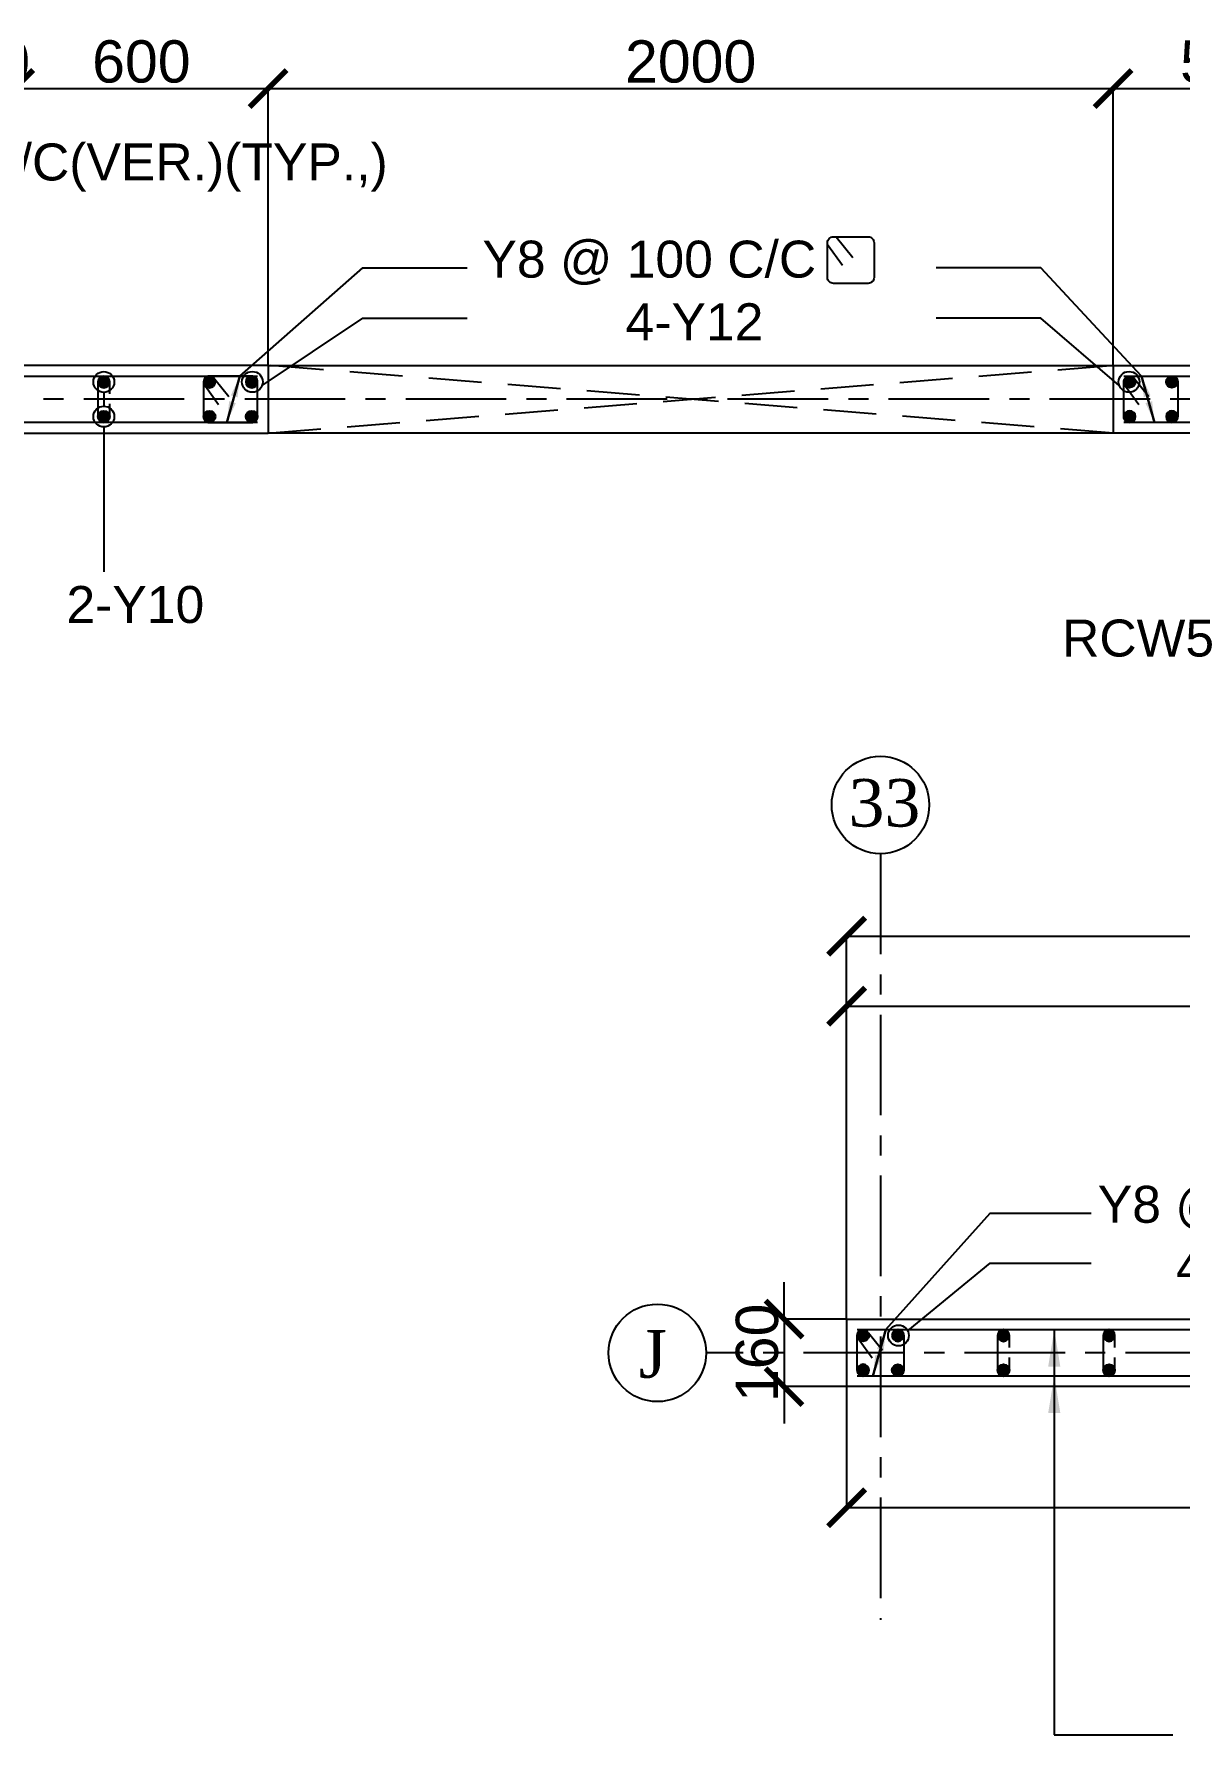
# Model space of a CAD drawing. Header units: inches. Extents: x 200139 to 352388, y -289304 to -188971.
# Drawn here: x 254036 to 264885, y -245102 to -228995 of the extents above; entities that cross this region are included whole.
import ezdxf

# ---------------------------------------------------------------- set-up
doc = ezdxf.new("R2010")
doc.units = ezdxf.units.IN
doc.header["$MEASUREMENT"] = 0
doc.linetypes.add('CENTER', pattern=[50.8, 31.75, -6.35, 6.35, -6.35])
doc.linetypes.add('Hidden', pattern=[3, 2, -1])
for name, color, linetype in [('160 WALL OPEING', 1, 'Continuous'), ('5', 2, 'Continuous'), ('ARROW', 5, 'Continuous'), ('DIM', 251, 'Continuous'), ('GIRD CIR', 1, 'Continuous'), ('GIRD TEXT', 4, 'Continuous'), ('GRID', 8, 'CENTER'), ('LINKS', 3, 'Continuous'), ('OPENING', 1, 'Continuous'), ('SHEAR WALL', 6, 'Continuous'), ('STRRIUPS', 6, 'Continuous'), ('Ttxt', 3, 'Continuous')]:
    doc.layers.add(name, color=color, linetype=linetype)
doc.layers.add('Tex', color=3, linetype='Continuous', lineweight=13)
doc.styles.add('Arial', font='arial.ttf', dxfattribs={"height": 400})
doc.styles.add('T200', font='sanss___.ttf', dxfattribs={"height": 250})
doc.styles.add('T400', font='romantic.ttf')
doc.dimstyles.new('SCALE-25', dxfattribs={"dimtxt": 400, "dimasz": 350, "dimexe": 0, "dimexo": 0, "dimgap": 50, "dimtad": 1, "dimdec": 0, "dimlfac": 0.25, "dimzin": 0, "dimdsep": 46, "dimtxsty": 'Arial', "dimblk": 'ARCHTICK', "dimcen": 0, "dimclrd": 5, "dimclre": 8, "dimclrt": 1, "dimadec": 0, "dimazin": 0, "dimtfac": 1, "dimtdec": 0, "dimtix": 1, "dimtmove": 2, "dimatfit": 3, "dimfxl": 0, "dimtolj": 1, "dimtzin": 0, "dimlwd": -1, "dimarcsym": 0})
doc.dimstyles.new('T200', dxfattribs={"dimtxt": 300, "dimasz": 150, "dimexe": 0, "dimexo": 0, "dimgap": 5, "dimtad": 1, "dimdec": 0, "dimrnd": 5, "dimzin": 0, "dimdsep": 46, "dimtxsty": 'T200', "dimblk": 'ARCHTICK', "dimcen": 300, "dimclrd": 5, "dimclre": 252, "dimclrt": 1, "dimadec": 0, "dimazin": 0, "dimtfac": 50, "dimtdec": 0, "dimtofl": 0, "dimtmove": 2, "dimatfit": 3, "dimfxl": 1, "dimtolj": 1, "dimtzin": 0, "dimarcsym": 2})

# ---------------------------------------------------------------- blocks, each defined once
blk = doc.blocks.new('_ARCHTICK')
at = {"color": 0, "linetype": 'ByBlock', "const_width": 0.15}
blk.add_lwpolyline([(-0.5, -0.5), (0.5, 0.5)], dxfattribs=at)
blk = doc.blocks.new('*D76')
at = {"layer": 'Defpoints', "color": 0}
for p in [(253852, -229511), (253212, -232133, 59), (253852, -232133, 59)]:
    blk.add_point(p, dxfattribs=at)
at = {"layer": 'DIM', "color": 5}
for p, q in [((253212, -229511), (252862, -229511)), ((253212, -229511), (253852, -229511)), ((253852, -229511), (254202, -229511))]:
    blk.add_line(p, q, dxfattribs=at)
at = {"layer": 'DIM', "color": 8, "lineweight": -2}
for p, q in [((253212, -232133), (253212, -229511)), ((253852, -232133), (253852, -229511))]:
    blk.add_line(p, q, dxfattribs=at)
at = {"layer": 'DIM', "color": 5, "xscale": 350, "yscale": 350, "zscale": 350}
blk.add_blockref('_ARCHTICK', (253212, -229511), dxfattribs=at)
at = {"layer": 'DIM', "color": 5, "xscale": 350, "yscale": 350, "zscale": 350, "rotation": 180}
blk.add_blockref('_ARCHTICK', (253852, -229511), dxfattribs=at)
at = {"layer": 'DIM', "color": 1, "insert": (253532, -229257), "char_height": 400, "attachment_point": 5, "style": 'Arial'}
blk.add_mtext('\\A1;160', dxfattribs=at)
blk = doc.blocks.new('ARCHTICK')
at = {"color": 0, "const_width": 0.15}
blk.add_lwpolyline([(-0.5, -0.5), (0.5, 0.5)], dxfattribs=at)
blk = doc.blocks.new('*D77')
at = {"layer": 'Defpoints', "color": 0}
for p in [(256252, -229511), (253852, -232133, 59), (256252, -232133, 59)]:
    blk.add_point(p, dxfattribs=at)
at = {"layer": 'DIM', "color": 8, "lineweight": -2}
for p, q in [((253852, -232133), (253852, -229511)), ((256252, -232133), (256252, -229511))]:
    blk.add_line(p, q, dxfattribs=at)
at = {"layer": 'DIM', "color": 5}
blk.add_line((253852, -229511), (256252, -229511), dxfattribs=at)
at = {"layer": 'DIM', "color": 5, "xscale": 350, "yscale": 350, "zscale": 350, "rotation": 180}
blk.add_blockref('_ARCHTICK', (253852, -229511), dxfattribs=at)
at = {"layer": 'DIM', "color": 5, "xscale": 350, "yscale": 350, "zscale": 350}
blk.add_blockref('_ARCHTICK', (256252, -229511), dxfattribs=at)
at = {"layer": 'DIM', "color": 1, "insert": (255052, -229257), "char_height": 400, "attachment_point": 5, "style": 'Arial'}
blk.add_mtext('\\A1;600', dxfattribs=at)
blk = doc.blocks.new('*D78')
at = {"layer": 'Defpoints', "color": 0}
for p in [(264252, -229511), (256252, -232133, 59), (264252, -232133, 59)]:
    blk.add_point(p, dxfattribs=at)
at = {"layer": 'DIM', "color": 8, "lineweight": -2}
for p, q in [((256252, -232133), (256252, -229511)), ((264252, -232133), (264252, -229511))]:
    blk.add_line(p, q, dxfattribs=at)
at = {"layer": 'DIM', "color": 5}
blk.add_line((256252, -229511), (264252, -229511), dxfattribs=at)
at = {"layer": 'DIM', "color": 5, "xscale": 350, "yscale": 350, "zscale": 350, "rotation": 180}
blk.add_blockref('_ARCHTICK', (256252, -229511), dxfattribs=at)
at = {"layer": 'DIM', "color": 5, "xscale": 350, "yscale": 350, "zscale": 350}
blk.add_blockref('_ARCHTICK', (264252, -229511), dxfattribs=at)
at = {"layer": 'DIM', "color": 1, "insert": (260252, -229257), "char_height": 400, "attachment_point": 5, "style": 'Arial'}
blk.add_mtext('\\A1;2000', dxfattribs=at)
blk = doc.blocks.new('*D79')
at = {"layer": 'Defpoints', "color": 0}
for p in [(266452, -229511), (264252, -232133, 59), (266452, -232133, 59)]:
    blk.add_point(p, dxfattribs=at)
at = {"layer": 'DIM', "color": 8, "lineweight": -2}
for p, q in [((264252, -232133), (264252, -229511)), ((266452, -232133), (266452, -229511))]:
    blk.add_line(p, q, dxfattribs=at)
at = {"layer": 'DIM', "color": 5}
blk.add_line((264252, -229511), (266452, -229511), dxfattribs=at)
at = {"layer": 'DIM', "color": 5, "xscale": 350, "yscale": 350, "zscale": 350, "rotation": 180}
blk.add_blockref('_ARCHTICK', (264252, -229511), dxfattribs=at)
at = {"layer": 'DIM', "color": 5, "xscale": 350, "yscale": 350, "zscale": 350}
blk.add_blockref('_ARCHTICK', (266452, -229511), dxfattribs=at)
at = {"layer": 'DIM', "color": 1, "insert": (265352, -229257), "char_height": 400, "attachment_point": 5, "style": 'Arial'}
blk.add_mtext('\\A1;550', dxfattribs=at)
blk = doc.blocks.new('R1')
at = {"layer": '5'}
h = blk.add_hatch(color=256, dxfattribs=at)
edge = h.paths.add_edge_path()
edge.add_arc((0, 0), 69.6, 0, 360)
at = {"layer": '5', "color": 6}
blk.add_circle((0, 0), 69.6, dxfattribs=at)
blk = doc.blocks.new('A$C5C0C2414')
at = {"layer": 'STRRIUPS', "ltscale": 0.2}
for p, q in [((0, 0), (158, -194)), ((-81, -72), (61, -268))]:
    blk.add_line(p, q, dxfattribs=at)
blk.add_lwpolyline([(304, -440), (-26, -440, -0.414214), (-81, -385), (-81, -55, -0.414214), (-26, 0), (304, 0, -0.414214), (359, -55), (359, -385, -0.414214)], format="xyb", close=True, dxfattribs=at)
blk = doc.blocks.new('*D118')
at = {"layer": 'Defpoints', "color": 0}
for p in [(261729, -241803, -59), (274369, -241803, -59), (261729, -242950)]:
    blk.add_point(p, dxfattribs=at)
at = {"layer": 'DIM', "color": 8, "lineweight": -2}
for p, q in [((261729, -241803), (261729, -242950)), ((274369, -241803), (274369, -242950))]:
    blk.add_line(p, q, dxfattribs=at)
at = {"layer": 'DIM', "color": 5}
blk.add_line((274369, -242950), (261729, -242950), dxfattribs=at)
at = {"layer": 'DIM', "color": 5, "xscale": 350, "yscale": 350, "zscale": 350, "rotation": 180}
blk.add_blockref('_ARCHTICK', (261729, -242950), dxfattribs=at)
at = {"layer": 'DIM', "color": 5, "xscale": 350, "yscale": 350, "zscale": 350}
blk.add_blockref('_ARCHTICK', (274369, -242950), dxfattribs=at)
blk = doc.blocks.new('*D119')
at = {"layer": 'Defpoints', "color": 0}
for p in [(269969, -238200), (269969, -238989, 15), (261729, -241163, 15)]:
    blk.add_point(p, dxfattribs=at)
at = {"layer": 'DIM', "color": 8, "lineweight": -2}
for p, q in [((261729, -241163), (261729, -238200)), ((269969, -238989), (269969, -238200))]:
    blk.add_line(p, q, dxfattribs=at)
at = {"layer": 'DIM', "color": 5}
blk.add_line((261729, -238200), (269969, -238200), dxfattribs=at)
at = {"layer": 'DIM', "color": 5, "xscale": 350, "yscale": 350, "zscale": 350, "rotation": 180}
blk.add_blockref('_ARCHTICK', (261729, -238200), dxfattribs=at)
at = {"layer": 'DIM', "color": 5, "xscale": 350, "yscale": 350, "zscale": 350}
blk.add_blockref('_ARCHTICK', (269969, -238200), dxfattribs=at)
at = {"layer": 'DIM', "color": 1, "insert": (265849, -237946), "char_height": 400, "attachment_point": 5, "style": 'Arial'}
blk.add_mtext('\\A1;2060', dxfattribs=at)
blk = doc.blocks.new('*D125')
at = {"layer": 'Defpoints', "color": 0}
for p in [(281102, -237538), (281102, -238989), (261729, -241163, 15)]:
    blk.add_point(p, dxfattribs=at)
at = {"layer": 'DIM', "color": 8, "lineweight": -2}
for p, q in [((261729, -241163), (261729, -237538)), ((281102, -238989), (281102, -237538))]:
    blk.add_line(p, q, dxfattribs=at)
at = {"layer": 'DIM', "color": 5}
blk.add_line((261729, -237538), (281102, -237538), dxfattribs=at)
at = {"layer": 'DIM', "color": 5, "xscale": 350, "yscale": 350, "zscale": 350, "rotation": 180}
blk.add_blockref('_ARCHTICK', (261729, -237538), dxfattribs=at)
at = {"layer": 'DIM', "color": 5, "xscale": 350, "yscale": 350, "zscale": 350}
blk.add_blockref('_ARCHTICK', (281102, -237538), dxfattribs=at)
at = {"layer": 'DIM', "color": 1, "insert": (271416, -237284), "char_height": 400, "attachment_point": 5, "style": 'Arial'}
blk.add_mtext('\\A1;4843', dxfattribs=at)
blk = doc.blocks.new('*D126')
at = {"layer": 'Defpoints', "color": 0}
for p in [(261729, -241163, 15), (261136, -241803), (261729, -241803, 15)]:
    blk.add_point(p, dxfattribs=at)
at = {"layer": 'DIM', "color": 5}
for p, q in [((261136, -241163), (261136, -240813)), ((261136, -241163), (261136, -241803)), ((261136, -241803), (261136, -242153))]:
    blk.add_line(p, q, dxfattribs=at)
at = {"layer": 'DIM', "color": 8, "lineweight": -2}
for p, q in [((261729, -241163), (261136, -241163)), ((261729, -241803), (261136, -241803))]:
    blk.add_line(p, q, dxfattribs=at)
at = {"layer": 'DIM', "color": 5, "xscale": 350, "yscale": 350, "zscale": 350}
for p, rotation in [((261136, -241163), 270), ((261136, -241803), 90)]:
    blk.add_blockref('_ARCHTICK', p, dxfattribs=dict(at, rotation=rotation))
at = {"layer": 'DIM', "color": 1, "insert": (260882, -241483), "char_height": 400, "attachment_point": 5, "rotation": 90, "style": 'Arial'}
blk.add_mtext('\\A1;160', dxfattribs=at)

msp = doc.modelspace()

# ---------------------------------------------------------------- linework, layer by layer
at = {"layer": '160 WALL OPEING', "linetype": 'Hidden', "ltscale": 250}
for p, q in [((256252.3, -232772.9, 59), (264252.3, -232132.9, 59)), ((264252.3, -232772.9, 59), (256252.3, -232132.9))]:
    msp.add_line(p, q, dxfattribs=at)
at = {"layer": '5'}
for points, elevation in [([(249612.3, -232232.9), (256152.3, -232232.9)], 59), ([(264352.3, -232232.9), (269192.3, -232232.9)], 59), ([(256152.3, -232672.9), (249612.3, -232672.9)], 59), ([(269192.3, -232672.9), (264352.3, -232672.9)], 59), ([(261829.2, -241263.1), (272675.7, -241263.1)], 14.7), ([(272675.7, -241703.1), (261829.2, -241703.1)], 14.7)]:
    msp.add_lwpolyline(points, dxfattribs=dict(at, elevation=elevation))
at = {"layer": 'ARROW'}
for p, q in [((254696.6, -232387.7, 59), (254696.6, -232518.7, 59)), ((254696.6, -232715.7, 59), (254696.6, -234087.1, 59))]:
    msp.add_line(p, q, dxfattribs=at)
for points, elevation in [([(255984.5, -232232.9), (257147.4, -231208.7), (258137.6, -231208.7)], 0), ([(264520, -232232.9), (263566.6, -231208.7), (262576.4, -231208.7)], 0), ([(256194.7, -232322.8), (257147.4, -231685.1), (258137.6, -231685.1)], 0), ([(264309.9, -232322.8), (263566.6, -231685.1), (262576.4, -231685.1)], 0), ([(262101.4, -241263.1), (263087.6, -240159), (264045.1, -240159)], 14.8), ([(262311.6, -241273), (263087.6, -240635.3), (264045.1, -240635.3)], 14.8)]:
    msp.add_lwpolyline(points, dxfattribs=dict(at, elevation=elevation))
for centre in [(254696.6, -232289.2, 59), (256102.3, -232288.6, 0), (264402.3, -232288.6, 0), (254696.6, -232617.2, 59), (262219.2, -241318.8, 14.8)]:
    msp.add_circle(centre, 98.5, dxfattribs=at)
at = {"layer": 'GIRD CIR'}
for centre in [(262049.2, -236295, 14.7), (259937, -241483.1, 14.7)]:
    msp.add_circle(centre, 461.7, dxfattribs=at)
at = {"layer": 'GRID', "ltscale": 30}
for p, q in [((282890.6, -232452.9, 59), (203229.3, -232452.9, 59)), ((262049.2, -236756.8, 14.7), (262049.2, -244012.3, 14.7)), ((282084.8, -241483.1, 14.7), (260398.8, -241483.1, 14.7))]:
    msp.add_line(p, q, dxfattribs=at)
at = {"layer": 'LINKS'}
for points, elevation in [([(254752.3, -232401.2), (254752.3, -232288.6, 1), (254640.9, -232288.6), (254640.9, -232617.2, 1), (254752.3, -232617.2), (254752.3, -232497.7)], 59), ([(263269.2, -241431.4), (263269.2, -241318.8, 1), (263157.8, -241318.8), (263157.8, -241647.4, 1), (263269.2, -241647.4), (263269.2, -241527.9)], 14.7), ([(264269.2, -241431.4), (264269.2, -241318.8, 1), (264157.8, -241318.8), (264157.8, -241647.4, 1), (264269.2, -241647.4), (264269.2, -241527.9)], 14.7)]:
    msp.add_lwpolyline(points, format="xyb", dxfattribs=dict(at, elevation=elevation))
at = {"layer": 'OPENING', "color": 1, "elevation": 59}
for points in [[(256252.3, -232132.9), (264252.3, -232132.9)], [(264252.3, -232772.9), (264252.3, -232772.9), (256252.3, -232772.9)]]:
    msp.add_lwpolyline(points, dxfattribs=at)
at = {"layer": 'SHEAR WALL', "color": 4}
for p, q in [((256252.3, -232132.9), (256252.3, -232772.9, 59)), ((264252.3, -232132.9, 59), (264252.3, -232772.9, 59))]:
    msp.add_line(p, q, dxfattribs=at)
for points, elevation in [([(256252.3, -232132.9), (253852.3, -232132.9)], 59), ([(264252.3, -232132.9), (264252.3, -232132.9), (266452.3, -232132.9)], 59), ([(253852.3, -232772.9), (256252.3, -232772.9)], 59), ([(266452.3, -232772.9), (264252.3, -232772.9)], 59), ([(261729.2, -241803.1), (261729.2, -241803.1), (261729.2, -241163.1)], 14.7), ([(261729.2, -241163.1), (269969.2, -241163.1)], 14.7), ([(274369.2, -241803.1), (261729.2, -241803.1)], 14.7)]:
    msp.add_lwpolyline(points, dxfattribs=dict(at, elevation=elevation))
at = {"layer": 'STRRIUPS', "ltscale": 0.2}
for p, q in [((255746.8, -232263.8, 59), (255879.9, -232426.6, 59)), ((264458.2, -232263.8), (264591.3, -232426.6)), ((255657.9, -232328.3, 59), (255782.6, -232501.3, 59)), ((264369.3, -232328.3), (264494, -232501.3)), ((261846.2, -241358.6, 14.7), (261970.9, -241531.5, 14.7)), ((261935.1, -241294, 14.7), (262068.2, -241456.8, 14.7))]:
    msp.add_line(p, q, dxfattribs=at)
for points, elevation in [([(255695.9, -232672.9), (256097.3, -232672.9, 0.4142136), (256152.3, -232617.9), (256152.3, -232287.9, 0.4142136), (256097.3, -232232.9), (255695.9, -232232.9, 0.4142136), (255640.9, -232287.9), (255640.9, -232617.9, 0.4142136)], 59), ([(262214.2, -241703.1), (261884.2, -241703.1, -0.4142136), (261829.2, -241648.1), (261829.2, -241318.1, -0.4142136), (261884.2, -241263.1), (262214.2, -241263.1, -0.4142136), (262269.2, -241318.1), (262269.2, -241648.1, -0.4142136)], 14.7)]:
    msp.add_lwpolyline(points, format="xyb", close=True, dxfattribs=dict(at, elevation=elevation))
msp.add_lwpolyline([(264808.7, -232672.9), (264407.3, -232672.9, -0.4142136), (264352.3, -232617.9), (264352.3, -232287.9, -0.4142136), (264407.3, -232232.9), (264808.7, -232232.9, -0.4142136), (264863.7, -232287.9), (264863.7, -232617.9, -0.4142136)], format="xyb", close=True, dxfattribs=at)

# ---------------------------------------------------------------- block references
at = {"layer": '5', "yscale": 0.8000000000465661, "zscale": 0.8000000000465661}
for p, xscale, rotation in [((254696.6, -232288.6, 59), -0.8000000000465661, 270), ((255696.6, -232288.6, 59), -0.8000000000465661, 270), ((256096.6, -232288.6, 59), -0.8000000000465661, 270), ((264408, -232288.6), 0.8000000000465661, 90.00000000000001), ((264808, -232288.6), 0.8000000000465661, 90.00000000000001), ((254696.6, -232617.2, 59), 0.8000000000465661, 270), ((255696.6, -232617.2, 59), 0.8000000000465661, 270), ((256096.6, -232617.2, 59), 0.8000000000465661, 270), ((264408, -232617.2), -0.8000000000465661, 90), ((264808, -232617.2), -0.8000000000465661, 90), ((261884.9, -241318.8, 14.7), 0.8000000000465661, 90.00000000000001), ((262213.5, -241318.8, 14.7), -0.8000000000465661, 270), ((263213.5, -241318.8, 14.7), -0.8000000000465661, 270), ((264213.5, -241318.8, 14.7), -0.8000000000465661, 270), ((261884.9, -241647.4, 14.7), -0.8000000000465661, 90), ((262213.5, -241647.4, 14.7), 0.8000000000465661, 270), ((263213.5, -241647.4, 14.7), 0.8000000000465661, 270), ((264213.5, -241647.4, 14.7), 0.8000000000465661, 270)]:
    msp.add_blockref('R1', p, dxfattribs=dict(at, xscale=xscale, rotation=rotation))
at = {"layer": 'STRRIUPS'}
msp.add_blockref('A$C5C0C2414', (261629.1, -230915.5, -59), dxfattribs=at)

# ---------------------------------------------------------------- texts
at = {"layer": 'GIRD TEXT', "ltscale": 7, "style": 'T400'}
for s, p in [('33', (261746.9, -236499.2)), ('J', (259762.8, -241718.3))]:
    msp.add_text(s, height=450, dxfattribs=at).set_placement(p)
at = {"layer": 'Tex', "style": 'Arial'}
msp.add_text('RCW5', height=350, dxfattribs=at).set_placement((263768.2, -234889.3))
at = {"layer": 'Ttxt', "color": 4, "style": 'Arial'}
for s, p in [('Y8 @ 300 C/C(VER.)(TYP.,)', (251210.1, -230381.2)), ('Y8 @ 100 C/C', (258280.9, -231301.3)), ('4-Y12', (259636.1, -231894.2)), ('2-Y10', (254342.6, -234571.7)), ('Y8 @ 100 C/C', (264106.5, -240251.5)), ('4-Y12', (264847, -240844.4))]:
    msp.add_text(s, height=350, dxfattribs=at).set_placement(p)

# ---------------------------------------------------------------- dimensions: what is measured, and where the dimension line sits
at = {"layer": 'DIM', "color": 1}
for base, p1, p2, picture, middle in [((253852.3, -229511.2), (253212.3, -232132.9, 59), (253852.3, -232132.9, 59), '*D76', (253532.3, -229257)), ((256252.3, -229511.2), (253852.3, -232132.9, 59), (256252.3, -232132.9, 59), '*D77', (255052.3, -229257)), ((264252.3, -229511.2), (256252.3, -232132.9, 59), (264252.3, -232132.9, 59), '*D78', (260252.3, -229257)), ((266452.3, -229511.2), (264252.3, -232132.9, 59), (266452.3, -232132.9, 59), '*D79', (265352.3, -229257)), ((281101.8, -237538.3), (261729.2, -241163.1, 14.7), (281101.8, -238988.7), '*D125', (271415.5, -237283.9)), ((269969.2, -238199.8), (261729.2, -241163.1, 14.7), (269969.2, -238988.7, 14.7), '*D119', (265849.2, -237945.6))]:
    dim = msp.add_linear_dim(base=base, p1=p1, p2=p2, dimstyle='SCALE-25', override={"dimldrblk": 'ARCHTICK'}, dxfattribs=at)
    dim.commit()
    dim.dimension.update_dxf_attribs({"geometry": picture, "text_midpoint": middle})
dim = msp.add_linear_dim(base=(261135.8, -241803.1), p1=(261729.2, -241163.1, 14.7), p2=(261729.2, -241803.1, 14.7), angle=90, dimstyle='SCALE-25', override={"dimldrblk": 'ARCHTICK'}, dxfattribs=at)
dim.commit()
dim.dimension.update_dxf_attribs({"geometry": '*D126', "text_midpoint": (260881.5, -241483.1)})
at = {"layer": 'DIM'}
dim = msp.add_linear_dim(base=(261729.2, -242950.2, 73.7), p1=(274369.2, -241803.1, 14.7), p2=(261729.2, -241803.1, 14.7), angle=180, text=' ', dimstyle='SCALE-25', override={"dimldrblk": 'ARCHTICK'}, dxfattribs=at)
dim.commit()
dim.dimension.update_dxf_attribs({"geometry": '*D118', "text_midpoint": (268049.2, -242950.2, 73.7)})

# ---------------------------------------------------------------- leaders
at = {"layer": 'ARROW'}
for points, override in [([(255860.8, -232672.9), (255984.5, -232232.9)], {"dimasz": 200, "dimtad": 0}), ([(255984.5, -232232.9), (255860.8, -232672.9)], {"dimasz": 200, "dimtad": 0}), ([(264643.7, -232672.9), (264520, -232232.9)], {"dimasz": 200, "dimtad": 0}), ([(264520, -232232.9), (264643.7, -232672.9)], {"dimasz": 200, "dimtad": 0}), ([(261977.8, -241703.1, 14.7), (262101.4, -241263.1, 14.7)], {"dimasz": 200, "dimtad": 0}), ([(262101.4, -241263.1, 14.7), (261977.8, -241703.1, 14.7)], {"dimasz": 200, "dimtad": 0}), ([(263694.3, -241263.1, 14.7), (263694.3, -245101.7, 14.7), (264815.4, -245101.7, 14.7)], {"dimasz": 350, "dimtad": 0}), ([(263694.3, -241703.1, 14.7), (263694.3, -245101.7, 14.7), (264815.4, -245101.7, 14.7)], {"dimasz": 350, "dimtad": 0})]:
    msp.add_leader(points, dimstyle='T200', override=override, dxfattribs=at)

doc.saveas('drawing.dxf')
